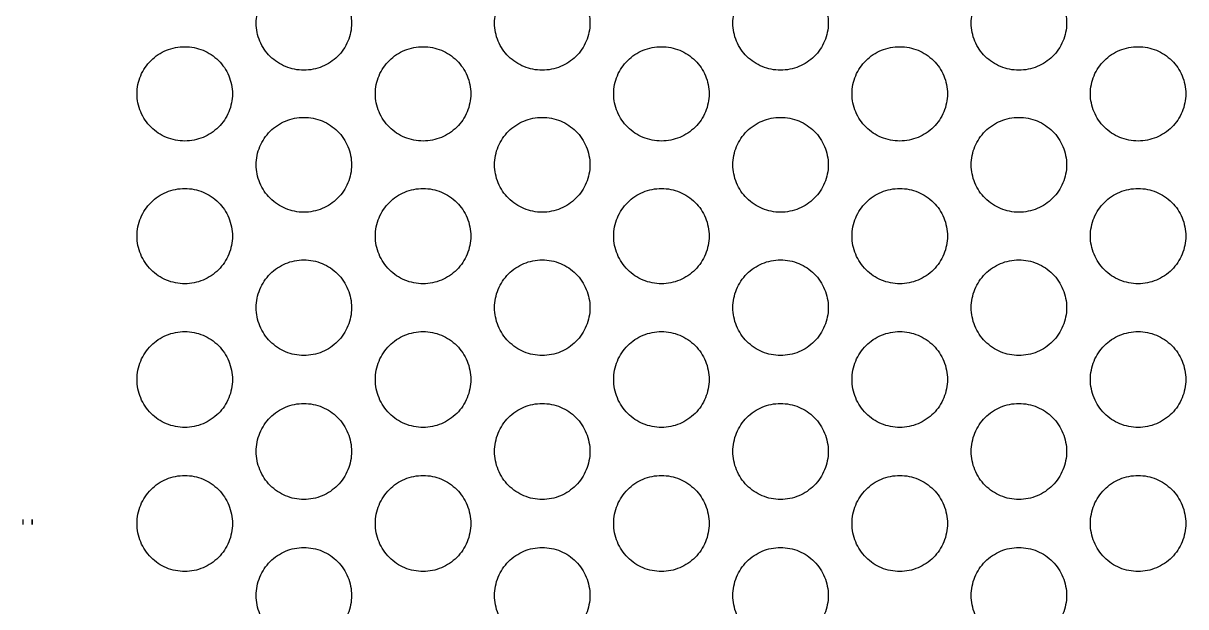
# Model space of a CAD drawing. Header units: millimetres. Extents: x 324 to 7054, y -67 to 2159.
# Drawn here: x 1486.5 to 1584, y 1504.9 to 1553.8 of the extents above; entities that cross this region are included whole.
import ezdxf

# ---------------------------------------------------------------- set-up
doc = ezdxf.new("R2010")
doc.units = ezdxf.units.MM
doc.header["$LTSCALE"] = 153.67
doc.linetypes.add('CENTER', pattern=[0.6, 0.375, -0.075, 0.075, -0.075])
doc.layers.get('0').update_dxf_attribs({"linetype": 'CONTINUOUS'})
doc.layers.add('00_BUW_DATUM', color=7, linetype='CONTINUOUS')
doc.layers.add('02___PRT_ALL_AXES', color=7, linetype='CONTINUOUS')

msp = doc.modelspace()

# ---------------------------------------------------------------- linework, layer by layer
at = {"linetype": 'CENTER'}
msp.add_line((1487.23476, 1512.19874), (1487.23476, 1511.7606), dxfattribs=at)
at = {"layer": '00_BUW_DATUM', "linetype": 'CENTER'}
for p, q in [((1486.48476, 1511.76064), (1486.48476, 1512.19872)), ((1487.23476, 1511.76064), (1487.23476, 1512.19872))]:
    msp.add_line(p, q, dxfattribs=at)
at = {"layer": '02___PRT_ALL_AXES', "linetype": 'Continuous'}
for points in [[(1510.03476, 1549.87662), (1509.76893, 1549.87696), (1509.24531, 1549.92816), (1508.48961, 1550.15575), (1507.79947, 1550.52028), (1506.98616, 1551.17714), (1506.24385, 1552.26919), (1505.9302, 1553.81852), (1506.24394, 1555.36066), (1506.98437, 1556.44565), (1507.79615, 1557.09765), (1508.48659, 1557.46017), (1509.24381, 1557.68662), (1509.76846, 1557.73752), (1510.03476, 1557.73785)], [(1510.03476, 1557.73785), (1510.30058, 1557.73752), (1510.8242, 1557.6868), (1511.5799, 1557.46129), (1512.27004, 1557.09984), (1513.08335, 1556.44785), (1513.82566, 1555.36187), (1514.13932, 1553.81558), (1513.82557, 1552.27041), (1513.08514, 1551.17935), (1512.27336, 1550.52249), (1511.58292, 1550.15689), (1510.8257, 1549.92835), (1510.30105, 1549.87695), (1510.03476, 1549.87662)], [(1530.03476, 1549.87662), (1529.76893, 1549.87696), (1529.24531, 1549.92816), (1528.48961, 1550.15575), (1527.79947, 1550.52028), (1526.98616, 1551.17714), (1526.24385, 1552.26919), (1525.9302, 1553.81852), (1526.24394, 1555.36066), (1526.98437, 1556.44565), (1527.79615, 1557.09765), (1528.48659, 1557.46017), (1529.24381, 1557.68662), (1529.76846, 1557.73752), (1530.03476, 1557.73785)], [(1530.03476, 1557.73785), (1530.30058, 1557.73752), (1530.8242, 1557.6868), (1531.5799, 1557.46129), (1532.27004, 1557.09984), (1533.08335, 1556.44785), (1533.82566, 1555.36187), (1534.13932, 1553.81558), (1533.82557, 1552.27041), (1533.08514, 1551.17935), (1532.27336, 1550.52249), (1531.58292, 1550.15689), (1530.8257, 1549.92835), (1530.30105, 1549.87695), (1530.03476, 1549.87662)], [(1550.03476, 1549.87662), (1549.76893, 1549.87696), (1549.24531, 1549.92816), (1548.48961, 1550.15575), (1547.79947, 1550.52028), (1546.98616, 1551.17714), (1546.24385, 1552.26919), (1545.9302, 1553.81852), (1546.24394, 1555.36066), (1546.98437, 1556.44565), (1547.79615, 1557.09765), (1548.48659, 1557.46017), (1549.24381, 1557.68662), (1549.76846, 1557.73752), (1550.03476, 1557.73785)], [(1550.03476, 1557.73785), (1550.30058, 1557.73752), (1550.8242, 1557.6868), (1551.5799, 1557.46129), (1552.27004, 1557.09984), (1553.08335, 1556.44785), (1553.82566, 1555.36187), (1554.13932, 1553.81558), (1553.82557, 1552.27041), (1553.08514, 1551.17935), (1552.27336, 1550.52249), (1551.58292, 1550.15689), (1550.8257, 1549.92835), (1550.30105, 1549.87695), (1550.03476, 1549.87662)], [(1570.03476, 1549.87662), (1569.76893, 1549.87696), (1569.24531, 1549.92816), (1568.48961, 1550.15575), (1567.79947, 1550.52028), (1566.98616, 1551.17714), (1566.24385, 1552.26919), (1565.9302, 1553.81852), (1566.24394, 1555.36066), (1566.98437, 1556.44565), (1567.79615, 1557.09765), (1568.48659, 1557.46017), (1569.24381, 1557.68662), (1569.76846, 1557.73752), (1570.03476, 1557.73785)], [(1570.03476, 1557.73785), (1570.30058, 1557.73752), (1570.8242, 1557.6868), (1571.5799, 1557.46129), (1572.27004, 1557.09984), (1573.08335, 1556.44785), (1573.82566, 1555.36187), (1574.13932, 1553.81558), (1573.82557, 1552.27041), (1573.08514, 1551.17935), (1572.27336, 1550.52249), (1571.58292, 1550.15689), (1570.8257, 1549.92835), (1570.30105, 1549.87695), (1570.03476, 1549.87662)], [(1500.03476, 1543.93567), (1499.76893, 1543.93601), (1499.24531, 1543.98751), (1498.48961, 1544.21645), (1497.79947, 1544.58316), (1496.98616, 1545.24399), (1496.24385, 1546.34281), (1495.9302, 1547.90214), (1496.24394, 1549.45468), (1496.98437, 1550.54729), (1497.79615, 1551.20395), (1498.48659, 1551.56909), (1499.24381, 1551.79719), (1499.76846, 1551.84846), (1500.03476, 1551.8488)], [(1500.03476, 1551.8488), (1500.30058, 1551.84846), (1500.8242, 1551.79737), (1501.5799, 1551.57022), (1502.27004, 1551.20616), (1503.08335, 1550.5495), (1503.82566, 1549.4559), (1504.13932, 1547.89918), (1503.82557, 1546.34403), (1503.08514, 1545.24622), (1502.27336, 1544.58538), (1501.58292, 1544.2176), (1500.8257, 1543.9877), (1500.30105, 1543.936), (1500.03476, 1543.93567)], [(1520.03476, 1543.93567), (1519.76893, 1543.93601), (1519.24531, 1543.98751), (1518.48961, 1544.21645), (1517.79947, 1544.58316), (1516.98616, 1545.24399), (1516.24385, 1546.34281), (1515.9302, 1547.90214), (1516.24394, 1549.45468), (1516.98437, 1550.54729), (1517.79615, 1551.20395), (1518.48659, 1551.56909), (1519.24381, 1551.79719), (1519.76846, 1551.84846), (1520.03476, 1551.8488)], [(1520.03476, 1551.8488), (1520.30058, 1551.84846), (1520.8242, 1551.79737), (1521.5799, 1551.57022), (1522.27004, 1551.20616), (1523.08335, 1550.5495), (1523.82566, 1549.4559), (1524.13932, 1547.89918), (1523.82557, 1546.34403), (1523.08514, 1545.24622), (1522.27336, 1544.58538), (1521.58292, 1544.2176), (1520.8257, 1543.9877), (1520.30105, 1543.936), (1520.03476, 1543.93567)], [(1540.03476, 1543.93567), (1539.76893, 1543.93601), (1539.24531, 1543.98751), (1538.48961, 1544.21645), (1537.79947, 1544.58316), (1536.98616, 1545.24399), (1536.24385, 1546.34281), (1535.9302, 1547.90214), (1536.24394, 1549.45468), (1536.98437, 1550.54729), (1537.79615, 1551.20395), (1538.48659, 1551.56909), (1539.24381, 1551.79719), (1539.76846, 1551.84846), (1540.03476, 1551.8488)], [(1540.03476, 1551.8488), (1540.30058, 1551.84846), (1540.8242, 1551.79737), (1541.5799, 1551.57022), (1542.27004, 1551.20616), (1543.08335, 1550.5495), (1543.82566, 1549.4559), (1544.13932, 1547.89918), (1543.82557, 1546.34403), (1543.08514, 1545.24622), (1542.27336, 1544.58538), (1541.58292, 1544.2176), (1540.8257, 1543.9877), (1540.30105, 1543.936), (1540.03476, 1543.93567)], [(1560.03476, 1543.93567), (1559.76893, 1543.93601), (1559.24531, 1543.98751), (1558.48961, 1544.21645), (1557.79947, 1544.58316), (1556.98616, 1545.24399), (1556.24385, 1546.34281), (1555.9302, 1547.90214), (1556.24394, 1549.45468), (1556.98437, 1550.54729), (1557.79615, 1551.20395), (1558.48659, 1551.56909), (1559.24381, 1551.79719), (1559.76846, 1551.84846), (1560.03476, 1551.8488)], [(1560.03476, 1551.8488), (1560.30058, 1551.84846), (1560.8242, 1551.79737), (1561.5799, 1551.57022), (1562.27004, 1551.20616), (1563.08335, 1550.5495), (1563.82566, 1549.4559), (1564.13932, 1547.89918), (1563.82557, 1546.34403), (1563.08514, 1545.24622), (1562.27336, 1544.58538), (1561.58292, 1544.2176), (1560.8257, 1543.9877), (1560.30105, 1543.936), (1560.03476, 1543.93567)], [(1580.03476, 1543.93567), (1579.76893, 1543.93601), (1579.24531, 1543.98751), (1578.48961, 1544.21645), (1577.79947, 1544.58316), (1576.98616, 1545.24399), (1576.24385, 1546.34281), (1575.9302, 1547.90214), (1576.24394, 1549.45468), (1576.98437, 1550.54729), (1577.79615, 1551.20395), (1578.48659, 1551.56909), (1579.24381, 1551.79719), (1579.76846, 1551.84846), (1580.03476, 1551.8488)], [(1580.03476, 1551.8488), (1580.30058, 1551.84846), (1580.8242, 1551.79737), (1581.5799, 1551.57022), (1582.27004, 1551.20616), (1583.08335, 1550.5495), (1583.82566, 1549.4559), (1584.13932, 1547.89918), (1583.82557, 1546.34403), (1583.08514, 1545.24622), (1582.27336, 1544.58538), (1581.58292, 1544.2176), (1580.8257, 1543.9877), (1580.30105, 1543.936), (1580.03476, 1543.93567)], [(1510.03476, 1537.96272), (1509.76893, 1537.96307), (1509.24531, 1538.01482), (1508.48961, 1538.24488), (1507.79947, 1538.6134), (1506.98616, 1539.27755), (1506.24385, 1540.38202), (1505.9302, 1541.94979), (1506.24394, 1543.51119), (1506.98437, 1544.61032), (1507.79615, 1545.27098), (1508.48659, 1545.63838), (1509.24381, 1545.8679), (1509.76846, 1545.9195), (1510.03476, 1545.91983)], [(1510.03476, 1545.91983), (1510.30058, 1545.91949), (1510.8242, 1545.86809), (1511.5799, 1545.63952), (1512.27004, 1545.27321), (1513.08335, 1544.61254), (1513.82566, 1543.51242), (1514.13932, 1541.94682), (1513.82557, 1540.38325), (1513.08514, 1539.27978), (1512.27336, 1538.61563), (1511.58292, 1538.24603), (1510.8257, 1538.01501), (1510.30105, 1537.96306), (1510.03476, 1537.96272)], [(1530.03476, 1537.96272), (1529.76893, 1537.96307), (1529.24531, 1538.01482), (1528.48961, 1538.24488), (1527.79947, 1538.6134), (1526.98616, 1539.27755), (1526.24385, 1540.38202), (1525.9302, 1541.94979), (1526.24394, 1543.51119), (1526.98437, 1544.61032), (1527.79615, 1545.27098), (1528.48659, 1545.63838), (1529.24381, 1545.8679), (1529.76846, 1545.9195), (1530.03476, 1545.91983)], [(1530.03476, 1545.91983), (1530.30058, 1545.91949), (1530.8242, 1545.86809), (1531.5799, 1545.63952), (1532.27004, 1545.27321), (1533.08335, 1544.61254), (1533.82566, 1543.51242), (1534.13932, 1541.94682), (1533.82557, 1540.38325), (1533.08514, 1539.27978), (1532.27336, 1538.61563), (1531.58292, 1538.24603), (1530.8257, 1538.01501), (1530.30105, 1537.96306), (1530.03476, 1537.96272)], [(1550.03476, 1537.96272), (1549.76893, 1537.96307), (1549.24531, 1538.01482), (1548.48961, 1538.24488), (1547.79947, 1538.6134), (1546.98616, 1539.27755), (1546.24385, 1540.38202), (1545.9302, 1541.94979), (1546.24394, 1543.51119), (1546.98437, 1544.61032), (1547.79615, 1545.27098), (1548.48659, 1545.63838), (1549.24381, 1545.8679), (1549.76846, 1545.9195), (1550.03476, 1545.91983)], [(1550.03476, 1545.91983), (1550.30058, 1545.91949), (1550.8242, 1545.86809), (1551.5799, 1545.63952), (1552.27004, 1545.27321), (1553.08335, 1544.61254), (1553.82566, 1543.51242), (1554.13932, 1541.94682), (1553.82557, 1540.38325), (1553.08514, 1539.27978), (1552.27336, 1538.61563), (1551.58292, 1538.24603), (1550.8257, 1538.01501), (1550.30105, 1537.96306), (1550.03476, 1537.96272)], [(1570.03476, 1537.96272), (1569.76893, 1537.96307), (1569.24531, 1538.01482), (1568.48961, 1538.24488), (1567.79947, 1538.6134), (1566.98616, 1539.27755), (1566.24385, 1540.38202), (1565.9302, 1541.94979), (1566.24394, 1543.51119), (1566.98437, 1544.61032), (1567.79615, 1545.27098), (1568.48659, 1545.63838), (1569.24381, 1545.8679), (1569.76846, 1545.9195), (1570.03476, 1545.91983)], [(1570.03476, 1545.91983), (1570.30058, 1545.91949), (1570.8242, 1545.86809), (1571.5799, 1545.63952), (1572.27004, 1545.27321), (1573.08335, 1544.61254), (1573.82566, 1543.51242), (1574.13932, 1541.94682), (1573.82557, 1540.38325), (1573.08514, 1539.27978), (1572.27336, 1538.61563), (1571.58292, 1538.24603), (1570.8257, 1538.01501), (1570.30105, 1537.96306), (1570.03476, 1537.96272)], [(1500.03476, 1531.96377), (1499.76893, 1531.96412), (1499.24531, 1532.01607), (1498.48961, 1532.24702), (1497.79947, 1532.61698), (1496.98616, 1533.28378), (1496.24385, 1534.39281), (1495.9302, 1535.96745), (1496.24394, 1537.53614), (1496.98437, 1538.64068), (1497.79615, 1539.30469), (1498.48659, 1539.67397), (1499.24381, 1539.90468), (1499.76846, 1539.95655), (1500.03476, 1539.95689)], [(1500.03476, 1539.95689), (1500.30058, 1539.95655), (1500.8242, 1539.90487), (1501.5799, 1539.67512), (1502.27004, 1539.30692), (1503.08335, 1538.64291), (1503.82566, 1537.53737), (1504.13932, 1535.96447), (1503.82557, 1534.39404), (1503.08514, 1533.28602), (1502.27336, 1532.61922), (1501.58292, 1532.24817), (1500.8257, 1532.01626), (1500.30105, 1531.96411), (1500.03476, 1531.96377)], [(1520.03476, 1531.96377), (1519.76893, 1531.96412), (1519.24531, 1532.01607), (1518.48961, 1532.24702), (1517.79947, 1532.61698), (1516.98616, 1533.28378), (1516.24385, 1534.39281), (1515.9302, 1535.96745), (1516.24394, 1537.53614), (1516.98437, 1538.64068), (1517.79615, 1539.30469), (1518.48659, 1539.67397), (1519.24381, 1539.90468), (1519.76846, 1539.95655), (1520.03476, 1539.95689)], [(1520.03476, 1539.95689), (1520.30058, 1539.95655), (1520.8242, 1539.90487), (1521.5799, 1539.67512), (1522.27004, 1539.30692), (1523.08335, 1538.64291), (1523.82566, 1537.53737), (1524.13932, 1535.96447), (1523.82557, 1534.39404), (1523.08514, 1533.28602), (1522.27336, 1532.61922), (1521.58292, 1532.24817), (1520.8257, 1532.01626), (1520.30105, 1531.96411), (1520.03476, 1531.96377)], [(1540.03476, 1531.96377), (1539.76893, 1531.96412), (1539.24531, 1532.01607), (1538.48961, 1532.24702), (1537.79947, 1532.61698), (1536.98616, 1533.28378), (1536.24385, 1534.39281), (1535.9302, 1535.96745), (1536.24394, 1537.53614), (1536.98437, 1538.64068), (1537.79615, 1539.30469), (1538.48659, 1539.67397), (1539.24381, 1539.90468), (1539.76846, 1539.95655), (1540.03476, 1539.95689)], [(1540.03476, 1539.95689), (1540.30058, 1539.95655), (1540.8242, 1539.90487), (1541.5799, 1539.67512), (1542.27004, 1539.30692), (1543.08335, 1538.64291), (1543.82566, 1537.53737), (1544.13932, 1535.96447), (1543.82557, 1534.39404), (1543.08514, 1533.28602), (1542.27336, 1532.61922), (1541.58292, 1532.24817), (1540.8257, 1532.01626), (1540.30105, 1531.96411), (1540.03476, 1531.96377)], [(1560.03476, 1531.96377), (1559.76893, 1531.96412), (1559.24531, 1532.01607), (1558.48961, 1532.24702), (1557.79947, 1532.61698), (1556.98616, 1533.28378), (1556.24385, 1534.39281), (1555.9302, 1535.96745), (1556.24394, 1537.53614), (1556.98437, 1538.64068), (1557.79615, 1539.30469), (1558.48659, 1539.67397), (1559.24381, 1539.90468), (1559.76846, 1539.95655), (1560.03476, 1539.95689)], [(1560.03476, 1539.95689), (1560.30058, 1539.95655), (1560.8242, 1539.90487), (1561.5799, 1539.67512), (1562.27004, 1539.30692), (1563.08335, 1538.64291), (1563.82566, 1537.53737), (1564.13932, 1535.96447), (1563.82557, 1534.39404), (1563.08514, 1533.28602), (1562.27336, 1532.61922), (1561.58292, 1532.24817), (1560.8257, 1532.01626), (1560.30105, 1531.96411), (1560.03476, 1531.96377)], [(1580.03476, 1531.96377), (1579.76893, 1531.96412), (1579.24531, 1532.01607), (1578.48961, 1532.24702), (1577.79947, 1532.61698), (1576.98616, 1533.28378), (1576.24385, 1534.39281), (1575.9302, 1535.96745), (1576.24394, 1537.53614), (1576.98437, 1538.64068), (1577.79615, 1539.30469), (1578.48659, 1539.67397), (1579.24381, 1539.90468), (1579.76846, 1539.95655), (1580.03476, 1539.95689)], [(1580.03476, 1539.95689), (1580.30058, 1539.95655), (1580.8242, 1539.90487), (1581.5799, 1539.67512), (1582.27004, 1539.30692), (1583.08335, 1538.64291), (1583.82566, 1537.53737), (1584.13932, 1535.96447), (1583.82557, 1534.39404), (1583.08514, 1533.28602), (1582.27336, 1532.61922), (1581.58292, 1532.24817), (1580.8257, 1532.01626), (1580.30105, 1531.96411), (1580.03476, 1531.96377)], [(1510.03476, 1525.94481), (1509.76893, 1525.94516), (1509.24531, 1525.99726), (1508.48961, 1526.22887), (1507.79947, 1526.59989), (1506.98616, 1527.26868), (1506.24385, 1528.38115), (1505.9302, 1529.96109), (1506.24394, 1531.5355), (1506.98437, 1532.64435), (1507.79615, 1533.31104), (1508.48659, 1533.68184), (1509.24381, 1533.91352), (1509.76846, 1533.9656), (1510.03476, 1533.96594)], [(1510.03476, 1533.96594), (1510.30058, 1533.96559), (1510.8242, 1533.91371), (1511.5799, 1533.68299), (1512.27004, 1533.31329), (1513.08335, 1532.64659), (1513.82566, 1531.53673), (1514.13932, 1529.9581), (1513.82557, 1528.38239), (1513.08514, 1527.27093), (1512.27336, 1526.60214), (1511.58292, 1526.23002), (1510.8257, 1525.99745), (1510.30105, 1525.94515), (1510.03476, 1525.94481)], [(1530.03476, 1525.94481), (1529.76893, 1525.94516), (1529.24531, 1525.99726), (1528.48961, 1526.22887), (1527.79947, 1526.59989), (1526.98616, 1527.26868), (1526.24385, 1528.38115), (1525.9302, 1529.96109), (1526.24394, 1531.5355), (1526.98437, 1532.64435), (1527.79615, 1533.31104), (1528.48659, 1533.68184), (1529.24381, 1533.91352), (1529.76846, 1533.9656), (1530.03476, 1533.96594)], [(1530.03476, 1533.96594), (1530.30058, 1533.96559), (1530.8242, 1533.91371), (1531.5799, 1533.68299), (1532.27004, 1533.31329), (1533.08335, 1532.64659), (1533.82566, 1531.53673), (1534.13932, 1529.9581), (1533.82557, 1528.38239), (1533.08514, 1527.27093), (1532.27336, 1526.60214), (1531.58292, 1526.23002), (1530.8257, 1525.99745), (1530.30105, 1525.94515), (1530.03476, 1525.94481)], [(1550.03476, 1525.94481), (1549.76893, 1525.94516), (1549.24531, 1525.99726), (1548.48961, 1526.22887), (1547.79947, 1526.59989), (1546.98616, 1527.26868), (1546.24385, 1528.38115), (1545.9302, 1529.96109), (1546.24394, 1531.5355), (1546.98437, 1532.64435), (1547.79615, 1533.31104), (1548.48659, 1533.68184), (1549.24381, 1533.91352), (1549.76846, 1533.9656), (1550.03476, 1533.96594)], [(1550.03476, 1533.96594), (1550.30058, 1533.96559), (1550.8242, 1533.91371), (1551.5799, 1533.68299), (1552.27004, 1533.31329), (1553.08335, 1532.64659), (1553.82566, 1531.53673), (1554.13932, 1529.9581), (1553.82557, 1528.38239), (1553.08514, 1527.27093), (1552.27336, 1526.60214), (1551.58292, 1526.23002), (1550.8257, 1525.99745), (1550.30105, 1525.94515), (1550.03476, 1525.94481)], [(1570.03476, 1525.94481), (1569.76893, 1525.94516), (1569.24531, 1525.99726), (1568.48961, 1526.22887), (1567.79947, 1526.59989), (1566.98616, 1527.26868), (1566.24385, 1528.38115), (1565.9302, 1529.96109), (1566.24394, 1531.5355), (1566.98437, 1532.64435), (1567.79615, 1533.31104), (1568.48659, 1533.68184), (1569.24381, 1533.91352), (1569.76846, 1533.9656), (1570.03476, 1533.96594)], [(1570.03476, 1533.96594), (1570.30058, 1533.96559), (1570.8242, 1533.91371), (1571.5799, 1533.68299), (1572.27004, 1533.31329), (1573.08335, 1532.64659), (1573.82566, 1531.53673), (1574.13932, 1529.9581), (1573.82557, 1528.38239), (1573.08514, 1527.27093), (1572.27336, 1526.60214), (1571.58292, 1526.23002), (1570.8257, 1525.99745), (1570.30105, 1525.94515), (1570.03476, 1525.94481)], [(1500.03476, 1519.91187), (1499.76893, 1519.91222), (1499.24531, 1519.96441), (1498.48961, 1520.19645), (1497.79947, 1520.56818), (1496.98616, 1521.23827), (1496.24385, 1522.35308), (1495.9302, 1523.93673), (1496.24394, 1525.51528), (1496.98437, 1526.62733), (1497.79615, 1527.29604), (1498.48659, 1527.66799), (1499.24381, 1527.90039), (1499.76846, 1527.95264), (1500.03476, 1527.95298)], [(1500.03476, 1527.95298), (1500.30058, 1527.95263), (1500.8242, 1527.90058), (1501.5799, 1527.66914), (1502.27004, 1527.29829), (1503.08335, 1526.62958), (1503.82566, 1525.51652), (1504.13932, 1523.93373), (1503.82557, 1522.35432), (1503.08514, 1521.24053), (1502.27336, 1520.57043), (1501.58292, 1520.1976), (1500.8257, 1519.9646), (1500.30105, 1519.91221), (1500.03476, 1519.91187)], [(1520.03476, 1519.91187), (1519.76893, 1519.91222), (1519.24531, 1519.96441), (1518.48961, 1520.19645), (1517.79947, 1520.56818), (1516.98616, 1521.23827), (1516.24385, 1522.35308), (1515.9302, 1523.93673), (1516.24394, 1525.51528), (1516.98437, 1526.62733), (1517.79615, 1527.29604), (1518.48659, 1527.66799), (1519.24381, 1527.90039), (1519.76846, 1527.95264), (1520.03476, 1527.95298)], [(1520.03476, 1527.95298), (1520.30058, 1527.95263), (1520.8242, 1527.90058), (1521.5799, 1527.66914), (1522.27004, 1527.29829), (1523.08335, 1526.62958), (1523.82566, 1525.51652), (1524.13932, 1523.93373), (1523.82557, 1522.35432), (1523.08514, 1521.24053), (1522.27336, 1520.57043), (1521.58292, 1520.1976), (1520.8257, 1519.9646), (1520.30105, 1519.91221), (1520.03476, 1519.91187)], [(1540.03476, 1519.91187), (1539.76893, 1519.91222), (1539.24531, 1519.96441), (1538.48961, 1520.19645), (1537.79947, 1520.56818), (1536.98616, 1521.23827), (1536.24385, 1522.35308), (1535.9302, 1523.93673), (1536.24394, 1525.51528), (1536.98437, 1526.62733), (1537.79615, 1527.29604), (1538.48659, 1527.66799), (1539.24381, 1527.90039), (1539.76846, 1527.95264), (1540.03476, 1527.95298)], [(1540.03476, 1527.95298), (1540.30058, 1527.95263), (1540.8242, 1527.90058), (1541.5799, 1527.66914), (1542.27004, 1527.29829), (1543.08335, 1526.62958), (1543.82566, 1525.51652), (1544.13932, 1523.93373), (1543.82557, 1522.35432), (1543.08514, 1521.24053), (1542.27336, 1520.57043), (1541.58292, 1520.1976), (1540.8257, 1519.9646), (1540.30105, 1519.91221), (1540.03476, 1519.91187)], [(1560.03476, 1519.91187), (1559.76893, 1519.91222), (1559.24531, 1519.96441), (1558.48961, 1520.19645), (1557.79947, 1520.56818), (1556.98616, 1521.23827), (1556.24385, 1522.35308), (1555.9302, 1523.93673), (1556.24394, 1525.51528), (1556.98437, 1526.62733), (1557.79615, 1527.29604), (1558.48659, 1527.66799), (1559.24381, 1527.90039), (1559.76846, 1527.95264), (1560.03476, 1527.95298)], [(1560.03476, 1527.95298), (1560.30058, 1527.95263), (1560.8242, 1527.90058), (1561.5799, 1527.66914), (1562.27004, 1527.29829), (1563.08335, 1526.62958), (1563.82566, 1525.51652), (1564.13932, 1523.93373), (1563.82557, 1522.35432), (1563.08514, 1521.24053), (1562.27336, 1520.57043), (1561.58292, 1520.1976), (1560.8257, 1519.9646), (1560.30105, 1519.91221), (1560.03476, 1519.91187)], [(1580.03476, 1519.91187), (1579.76893, 1519.91222), (1579.24531, 1519.96441), (1578.48961, 1520.19645), (1577.79947, 1520.56818), (1576.98616, 1521.23827), (1576.24385, 1522.35308), (1575.9302, 1523.93673), (1576.24394, 1525.51528), (1576.98437, 1526.62733), (1577.79615, 1527.29604), (1578.48659, 1527.66799), (1579.24381, 1527.90039), (1579.76846, 1527.95264), (1580.03476, 1527.95298)], [(1580.03476, 1527.95298), (1580.30058, 1527.95263), (1580.8242, 1527.90058), (1581.5799, 1527.66914), (1582.27004, 1527.29829), (1583.08335, 1526.62958), (1583.82566, 1525.51652), (1584.13932, 1523.93373), (1583.82557, 1522.35432), (1583.08514, 1521.24053), (1582.27336, 1520.57043), (1581.58292, 1520.1976), (1580.8257, 1519.9646), (1580.30105, 1519.91221), (1580.03476, 1519.91187)], [(1510.03476, 1513.87099), (1509.76893, 1513.87134), (1509.24531, 1513.92357), (1508.48961, 1514.1558), (1507.79947, 1514.52786), (1506.98616, 1515.1986), (1506.24385, 1516.31462), (1505.9302, 1517.9004), (1506.24394, 1519.48151), (1506.98437, 1520.59566), (1507.79615, 1521.26571), (1508.48659, 1521.63843), (1509.24381, 1521.87133), (1509.76846, 1521.92369), (1510.03476, 1521.92403)], [(1510.03476, 1521.92403), (1510.30058, 1521.92368), (1510.8242, 1521.87152), (1511.5799, 1521.63959), (1512.27004, 1521.26796), (1513.08335, 1520.59791), (1513.82566, 1519.48275), (1514.13932, 1517.8974), (1513.82557, 1516.31586), (1513.08514, 1515.20085), (1512.27336, 1514.53011), (1511.58292, 1514.15696), (1510.8257, 1513.92376), (1510.30105, 1513.87133), (1510.03476, 1513.87099)], [(1530.03476, 1513.87099), (1529.76893, 1513.87134), (1529.24531, 1513.92357), (1528.48961, 1514.1558), (1527.79947, 1514.52786), (1526.98616, 1515.1986), (1526.24385, 1516.31462), (1525.9302, 1517.9004), (1526.24394, 1519.48151), (1526.98437, 1520.59566), (1527.79615, 1521.26571), (1528.48659, 1521.63843), (1529.24381, 1521.87133), (1529.76846, 1521.92369), (1530.03476, 1521.92403)], [(1530.03476, 1521.92403), (1530.30058, 1521.92368), (1530.8242, 1521.87152), (1531.5799, 1521.63959), (1532.27004, 1521.26796), (1533.08335, 1520.59791), (1533.82566, 1519.48275), (1534.13932, 1517.8974), (1533.82557, 1516.31586), (1533.08514, 1515.20085), (1532.27336, 1514.53011), (1531.58292, 1514.15696), (1530.8257, 1513.92376), (1530.30105, 1513.87133), (1530.03476, 1513.87099)], [(1550.03476, 1513.87099), (1549.76893, 1513.87134), (1549.24531, 1513.92357), (1548.48961, 1514.1558), (1547.79947, 1514.52786), (1546.98616, 1515.1986), (1546.24385, 1516.31462), (1545.9302, 1517.9004), (1546.24394, 1519.48151), (1546.98437, 1520.59566), (1547.79615, 1521.26571), (1548.48659, 1521.63843), (1549.24381, 1521.87133), (1549.76846, 1521.92369), (1550.03476, 1521.92403)], [(1550.03476, 1521.92403), (1550.30058, 1521.92368), (1550.8242, 1521.87152), (1551.5799, 1521.63959), (1552.27004, 1521.26796), (1553.08335, 1520.59791), (1553.82566, 1519.48275), (1554.13932, 1517.8974), (1553.82557, 1516.31586), (1553.08514, 1515.20085), (1552.27336, 1514.53011), (1551.58292, 1514.15696), (1550.8257, 1513.92376), (1550.30105, 1513.87133), (1550.03476, 1513.87099)], [(1570.03476, 1513.87099), (1569.76893, 1513.87134), (1569.24531, 1513.92357), (1568.48961, 1514.1558), (1567.79947, 1514.52786), (1566.98616, 1515.1986), (1566.24385, 1516.31462), (1565.9302, 1517.9004), (1566.24394, 1519.48151), (1566.98437, 1520.59566), (1567.79615, 1521.26571), (1568.48659, 1521.63843), (1569.24381, 1521.87133), (1569.76846, 1521.92369), (1570.03476, 1521.92403)], [(1570.03476, 1521.92403), (1570.30058, 1521.92368), (1570.8242, 1521.87152), (1571.5799, 1521.63959), (1572.27004, 1521.26796), (1573.08335, 1520.59791), (1573.82566, 1519.48275), (1574.13932, 1517.8974), (1573.82557, 1516.31586), (1573.08514, 1515.20085), (1572.27336, 1514.53011), (1571.58292, 1514.15696), (1570.8257, 1513.92376), (1570.30105, 1513.87133), (1570.03476, 1513.87099)], [(1500.03476, 1507.82821), (1499.76893, 1507.82856), (1499.24531, 1507.88078), (1498.48961, 1508.11297), (1497.79947, 1508.48499), (1496.98616, 1509.1557), (1496.24385, 1510.27181), (1495.9302, 1511.85814), (1496.24394, 1513.44023), (1496.98437, 1514.55535), (1497.79615, 1515.22607), (1498.48659, 1515.5992), (1499.24381, 1515.83236), (1499.76846, 1515.88478), (1500.03476, 1515.88512)], [(1500.03476, 1515.88512), (1500.30058, 1515.88478), (1500.8242, 1515.83255), (1501.5799, 1515.60036), (1502.27004, 1515.22833), (1503.08335, 1514.5576), (1503.82566, 1513.44147), (1504.13932, 1511.85513), (1503.82557, 1510.27305), (1503.08514, 1509.15795), (1502.27336, 1508.48724), (1501.58292, 1508.11413), (1500.8257, 1507.88097), (1500.30105, 1507.82855), (1500.03476, 1507.82821)], [(1520.03476, 1507.82821), (1519.76893, 1507.82856), (1519.24531, 1507.88078), (1518.48961, 1508.11297), (1517.79947, 1508.48499), (1516.98616, 1509.1557), (1516.24385, 1510.27181), (1515.9302, 1511.85814), (1516.24394, 1513.44023), (1516.98437, 1514.55535), (1517.79615, 1515.22607), (1518.48659, 1515.5992), (1519.24381, 1515.83236), (1519.76846, 1515.88478), (1520.03476, 1515.88512)], [(1520.03476, 1515.88512), (1520.30058, 1515.88478), (1520.8242, 1515.83255), (1521.5799, 1515.60036), (1522.27004, 1515.22833), (1523.08335, 1514.5576), (1523.82566, 1513.44147), (1524.13932, 1511.85513), (1523.82557, 1510.27305), (1523.08514, 1509.15795), (1522.27336, 1508.48724), (1521.58292, 1508.11413), (1520.8257, 1507.88097), (1520.30105, 1507.82855), (1520.03476, 1507.82821)], [(1540.03476, 1507.82821), (1539.76893, 1507.82856), (1539.24531, 1507.88078), (1538.48961, 1508.11297), (1537.79947, 1508.48499), (1536.98616, 1509.1557), (1536.24385, 1510.27181), (1535.9302, 1511.85814), (1536.24394, 1513.44023), (1536.98437, 1514.55535), (1537.79615, 1515.22607), (1538.48659, 1515.5992), (1539.24381, 1515.83236), (1539.76846, 1515.88478), (1540.03476, 1515.88512)], [(1540.03476, 1515.88512), (1540.30058, 1515.88478), (1540.8242, 1515.83255), (1541.5799, 1515.60036), (1542.27004, 1515.22833), (1543.08335, 1514.5576), (1543.82566, 1513.44147), (1544.13932, 1511.85513), (1543.82557, 1510.27305), (1543.08514, 1509.15795), (1542.27336, 1508.48724), (1541.58292, 1508.11413), (1540.8257, 1507.88097), (1540.30105, 1507.82855), (1540.03476, 1507.82821)], [(1560.03476, 1507.82821), (1559.76893, 1507.82856), (1559.24531, 1507.88078), (1558.48961, 1508.11297), (1557.79947, 1508.48499), (1556.98616, 1509.1557), (1556.24385, 1510.27181), (1555.9302, 1511.85814), (1556.24394, 1513.44023), (1556.98437, 1514.55535), (1557.79615, 1515.22607), (1558.48659, 1515.5992), (1559.24381, 1515.83236), (1559.76846, 1515.88478), (1560.03476, 1515.88512)], [(1560.03476, 1515.88512), (1560.30058, 1515.88478), (1560.8242, 1515.83255), (1561.5799, 1515.60036), (1562.27004, 1515.22833), (1563.08335, 1514.5576), (1563.82566, 1513.44147), (1564.13932, 1511.85513), (1563.82557, 1510.27305), (1563.08514, 1509.15795), (1562.27336, 1508.48724), (1561.58292, 1508.11413), (1560.8257, 1507.88097), (1560.30105, 1507.82855), (1560.03476, 1507.82821)], [(1580.03476, 1507.82821), (1579.76893, 1507.82856), (1579.24531, 1507.88078), (1578.48961, 1508.11297), (1577.79947, 1508.48499), (1576.98616, 1509.1557), (1576.24385, 1510.27181), (1575.9302, 1511.85814), (1576.24394, 1513.44023), (1576.98437, 1514.55535), (1577.79615, 1515.22607), (1578.48659, 1515.5992), (1579.24381, 1515.83236), (1579.76846, 1515.88478), (1580.03476, 1515.88512)], [(1580.03476, 1515.88512), (1580.30058, 1515.88478), (1580.8242, 1515.83255), (1581.5799, 1515.60036), (1582.27004, 1515.22833), (1583.08335, 1514.5576), (1583.82566, 1513.44147), (1584.13932, 1511.85513), (1583.82557, 1510.27305), (1583.08514, 1509.15795), (1582.27336, 1508.48724), (1581.58292, 1508.11413), (1580.8257, 1507.88097), (1580.30105, 1507.82855), (1580.03476, 1507.82821)], [(1510.03476, 1501.78958), (1509.76893, 1501.78993), (1509.24531, 1501.84209), (1508.48961, 1502.07401), (1507.79947, 1502.44561), (1506.98616, 1503.11562), (1506.24385, 1504.23072), (1505.9302, 1505.816), (1506.24394, 1507.39748), (1506.98437, 1508.51246), (1507.79615, 1509.18319), (1508.48659, 1509.55634), (1509.24381, 1509.78953), (1509.76846, 1509.84196), (1510.03476, 1509.8423)], [(1510.03476, 1509.8423), (1510.30058, 1509.84196), (1510.8242, 1509.78972), (1511.5799, 1509.5575), (1512.27004, 1509.18544), (1513.08335, 1508.51472), (1513.82566, 1507.39873), (1514.13932, 1505.81299), (1513.82557, 1504.23196), (1513.08514, 1503.11787), (1512.27336, 1502.44786), (1511.58292, 1502.07517), (1510.8257, 1501.84228), (1510.30105, 1501.78992), (1510.03476, 1501.78958)], [(1530.03476, 1501.78958), (1529.76893, 1501.78993), (1529.24531, 1501.84209), (1528.48961, 1502.07401), (1527.79947, 1502.44561), (1526.98616, 1503.11562), (1526.24385, 1504.23072), (1525.9302, 1505.816), (1526.24394, 1507.39748), (1526.98437, 1508.51246), (1527.79615, 1509.18319), (1528.48659, 1509.55634), (1529.24381, 1509.78953), (1529.76846, 1509.84196), (1530.03476, 1509.8423)], [(1530.03476, 1509.8423), (1530.30058, 1509.84196), (1530.8242, 1509.78972), (1531.5799, 1509.5575), (1532.27004, 1509.18544), (1533.08335, 1508.51472), (1533.82566, 1507.39873), (1534.13932, 1505.81299), (1533.82557, 1504.23196), (1533.08514, 1503.11787), (1532.27336, 1502.44786), (1531.58292, 1502.07517), (1530.8257, 1501.84228), (1530.30105, 1501.78992), (1530.03476, 1501.78958)], [(1550.03476, 1501.78958), (1549.76893, 1501.78993), (1549.24531, 1501.84209), (1548.48961, 1502.07401), (1547.79947, 1502.44561), (1546.98616, 1503.11562), (1546.24385, 1504.23072), (1545.9302, 1505.816), (1546.24394, 1507.39748), (1546.98437, 1508.51246), (1547.79615, 1509.18319), (1548.48659, 1509.55634), (1549.24381, 1509.78953), (1549.76846, 1509.84196), (1550.03476, 1509.8423)], [(1550.03476, 1509.8423), (1550.30058, 1509.84196), (1550.8242, 1509.78972), (1551.5799, 1509.5575), (1552.27004, 1509.18544), (1553.08335, 1508.51472), (1553.82566, 1507.39873), (1554.13932, 1505.81299), (1553.82557, 1504.23196), (1553.08514, 1503.11787), (1552.27336, 1502.44786), (1551.58292, 1502.07517), (1550.8257, 1501.84228), (1550.30105, 1501.78992), (1550.03476, 1501.78958)], [(1570.03476, 1501.78958), (1569.76893, 1501.78993), (1569.24531, 1501.84209), (1568.48961, 1502.07401), (1567.79947, 1502.44561), (1566.98616, 1503.11562), (1566.24385, 1504.23072), (1565.9302, 1505.816), (1566.24394, 1507.39748), (1566.98437, 1508.51246), (1567.79615, 1509.18319), (1568.48659, 1509.55634), (1569.24381, 1509.78953), (1569.76846, 1509.84196), (1570.03476, 1509.8423)], [(1570.03476, 1509.8423), (1570.30058, 1509.84196), (1570.8242, 1509.78972), (1571.5799, 1509.5575), (1572.27004, 1509.18544), (1573.08335, 1508.51472), (1573.82566, 1507.39873), (1574.13932, 1505.81299), (1573.82557, 1504.23196), (1573.08514, 1503.11787), (1572.27336, 1502.44786), (1571.58292, 1502.07517), (1570.8257, 1501.84228), (1570.30105, 1501.78992), (1570.03476, 1501.78958)]]:
    msp.add_open_spline(points, degree=3, knots=[0, 0, 0, 0, 0.0625, 0.125, 0.1875, 0.25, 0.375, 0.5, 0.625, 0.75, 0.8125, 0.875, 0.9375, 1, 1, 1, 1], dxfattribs=at)

doc.saveas('drawing.dxf')
